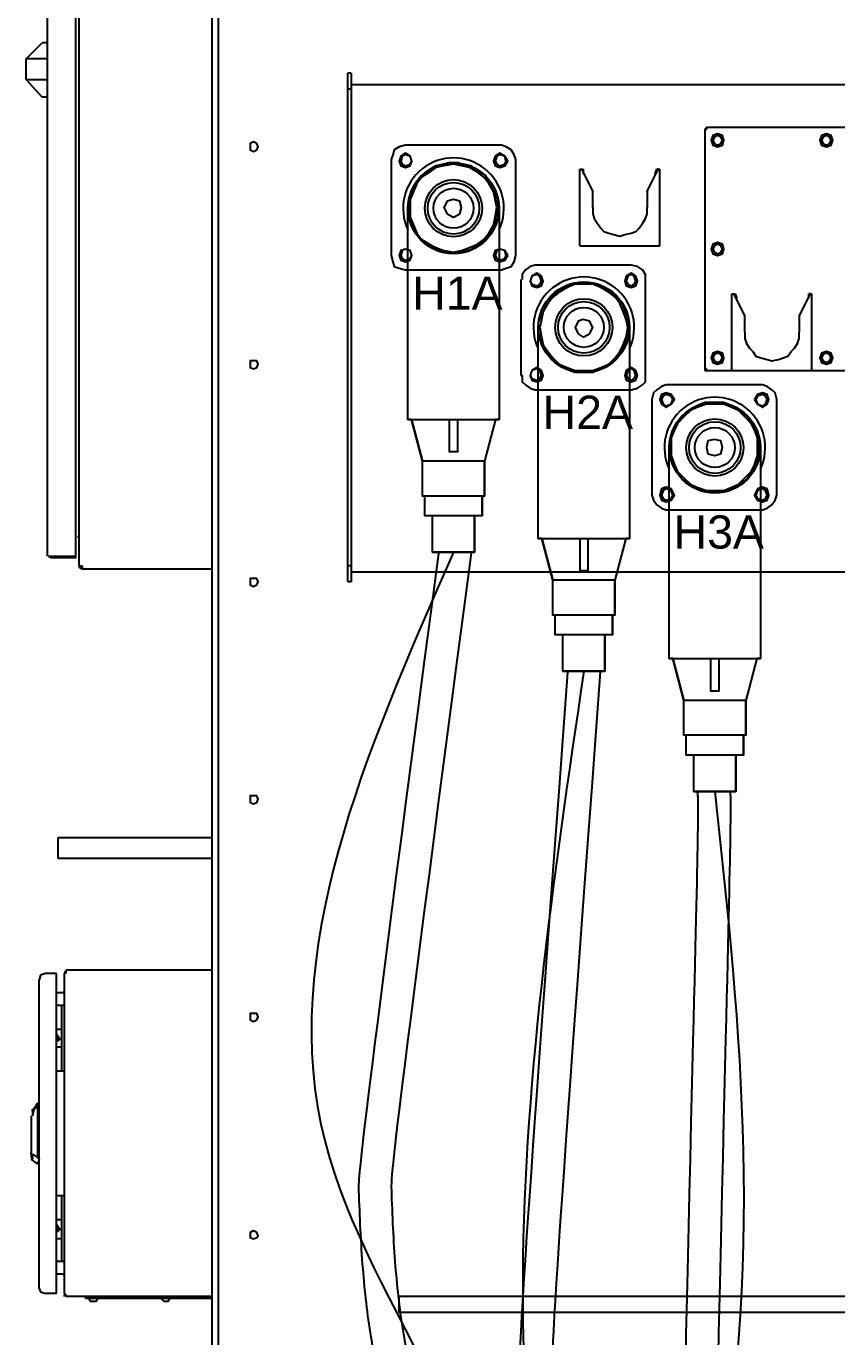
# Model space of a CAD drawing. Header units: feet. Extents: x 0.3 to 98.5, y -18.6 to 31.5.
# Drawn here: x 21.408 to 22.675, y 17.278 to 19.328 of the extents above; entities that cross this region are included whole.
import ezdxf

# ---------------------------------------------------------------- set-up
doc = ezdxf.new("R2010")
doc.units = ezdxf.units.FT
doc.header["$MEASUREMENT"] = 0
for name, color, linetype in [('1', 7, 'Continuous'), ('E-CABL-ACMV', 1, 'AC_CABLE'), ('E-CABL-GND', 3, 'Continuous'), ('E-DETL', 1, 'Continuous'), ('E-EQPM', 253, 'Continuous'), ('E-EQPM-HRDW', 16, 'Continuous'), ('G-ANNO-DIMS', 1, 'Continuous')]:
    doc.layers.add(name, color=color, linetype=linetype)
doc.styles.add('NEI-A', font='arial.ttf')
doc.styles.get("Standard").update_dxf_attribs({"font": 'arial.ttf'})
doc.linetypes.add('AC_CABLE', pattern='A,1,-0.2,["AC",Standard,S=0.1,R=0,X=-0.1,Y=-0.05],-0.2', length=1.4)

# ---------------------------------------------------------------- blocks, each defined once
blk = doc.blocks.new('A$C2E00526A')
at = {"layer": 'E-EQPM', "linetype": 'Continuous'}
for points in [[(6.711, 96.553), (6.711, 0.058)], [(6.942, 96.553), (6.942, 0.058)], [(1.909, 57.735), (1.909, 93.603)], [(0.752, 93.313), (0.752, 58.082)], [(1.793, 58.082), (1.793, 93.313)], [(0, 76.074), (0.578, 76.652)], [(0.752, 76.652), (0.578, 76.652)], [(0, 75.322), (0, 76.074)], [(0.752, 76.074), (0, 76.074)], [(11.744, 75.553), (11.628, 75.553)], [(11.628, 57.157), (11.628, 75.553)], [(11.744, 75.553), (11.744, 57.157)], [(0.578, 74.685), (0, 75.322)], [(0, 75.322), (0.752, 75.322)], [(11.744, 74.975), (11.628, 74.975)], [(11.744, 75.148), (59.124, 75.148)], [(0.752, 74.685), (0.578, 74.685)], [(24.644, 73.586), (24.529, 73.471)], [(24.587, 73.586), (24.587, 73.586), (24.529, 73.528)], [(24.529, 73.528), (24.529, 64.793)], [(37.256, 73.586), (24.587, 73.586)], [(8.388, 72.892), (8.388, 72.892), (8.331, 73.008), (8.215, 73.066), (8.099, 73.008), (8.099, 72.892), (8.099, 72.776), (8.215, 72.719), (8.331, 72.776), (8.388, 72.892)], [(25.223, 73.124), (25.223, 73.124), (25.165, 73.297), (24.992, 73.355), (24.818, 73.297), (24.76, 73.124), (24.818, 72.95), (24.992, 72.892), (25.165, 72.95), (25.223, 73.124)], [(24.934, 72.95), (24.934, 72.95), (24.992, 72.95), (25.107, 73.008), (25.165, 73.124), (25.107, 73.239), (24.992, 73.297), (24.876, 73.239), (24.818, 73.124), (24.818, 73.066)], [(25.165, 73.124), (25.165, 73.124), (25.107, 73.239), (24.992, 73.297), (24.876, 73.239), (24.818, 73.124), (24.876, 73.008), (24.992, 72.95), (25.107, 73.008), (25.165, 73.124)], [(29.157, 73.124), (29.157, 73.124), (29.099, 73.297), (28.925, 73.355), (28.752, 73.297), (28.694, 73.124), (28.752, 72.95), (28.925, 72.892), (29.099, 72.95), (29.157, 73.124)], [(28.868, 72.95), (28.868, 72.95), (28.925, 72.95), (29.041, 73.008), (29.099, 73.124), (29.041, 73.239), (28.925, 73.297), (28.81, 73.239), (28.752, 73.124), (28.752, 73.066)], [(29.099, 73.124), (29.099, 73.124), (29.041, 73.239), (28.925, 73.297), (28.81, 73.239), (28.752, 73.124), (28.81, 73.008), (28.925, 72.95), (29.041, 73.008), (29.099, 73.124)], [(13.711, 72.95), (13.711, 72.95), (13.479, 72.892), (13.306, 72.776), (13.248, 72.603), (13.19, 72.429)], [(13.942, 72.371), (13.942, 72.371), (13.884, 72.545), (13.711, 72.661), (13.537, 72.545), (13.479, 72.371), (13.537, 72.198), (13.711, 72.14), (13.884, 72.198), (13.942, 72.371)], [(13.942, 72.371), (13.942, 72.371), (13.884, 72.545), (13.711, 72.603), (13.595, 72.545), (13.537, 72.371), (13.595, 72.256), (13.711, 72.198), (13.884, 72.256), (13.942, 72.371)], [(17.182, 72.95), (13.711, 72.95)], [(17.413, 72.371), (17.413, 72.371), (17.297, 72.545), (17.124, 72.661), (16.95, 72.545), (16.892, 72.371), (16.95, 72.198), (17.124, 72.14), (17.297, 72.198), (17.413, 72.371)], [(17.355, 72.371), (17.355, 72.371), (17.297, 72.545), (17.124, 72.603), (17.008, 72.545), (16.95, 72.371), (17.008, 72.256), (17.124, 72.198), (17.297, 72.256), (17.355, 72.371)], [(17.702, 72.429), (17.702, 72.429), (17.645, 72.603), (17.529, 72.776), (17.355, 72.892), (17.182, 72.95)], [(13.19, 72.429), (13.19, 68.958)], [(17.066, 70.694), (17.066, 70.694), (17.066, 70.867), (17.008, 70.983), (16.95, 71.33), (16.777, 71.562), (16.603, 71.851), (16.314, 72.024), (16.083, 72.198), (15.735, 72.256), (15.62, 72.314), (15.446, 72.314), (15.273, 72.314), (15.099, 72.256), (14.81, 72.198), (14.521, 72.024), (14.289, 71.851), (14.058, 71.562), (13.942, 71.33), (13.826, 70.983), (13.826, 70.867), (13.826, 70.694), (13.826, 70.52), (13.826, 70.347), (13.942, 70.057), (14.058, 69.768), (14.289, 69.537), (14.521, 69.305), (14.81, 69.19), (15.099, 69.074), (15.273, 69.074), (15.446, 69.074), (15.62, 69.074), (15.735, 69.074), (16.083, 69.19), (16.314, 69.305), (16.603, 69.537), (16.777, 69.768), (16.95, 70.057), (17.008, 70.347), (17.066, 70.52), (17.066, 70.694)], [(17.008, 70.694), (17.008, 70.694), (16.95, 70.983), (16.892, 71.272), (16.719, 71.562), (16.545, 71.793), (16.314, 71.966), (16.025, 72.14), (15.735, 72.198), (15.446, 72.256), (15.099, 72.198), (14.81, 72.14), (14.578, 71.966), (14.289, 71.793), (14.116, 71.562), (14, 71.272), (13.884, 70.983), (13.884, 70.694), (13.884, 70.347), (14, 70.057), (14.116, 69.768), (14.289, 69.537), (14.578, 69.363), (14.81, 69.247), (15.099, 69.132), (15.446, 69.074), (15.735, 69.132), (16.025, 69.247), (16.314, 69.363), (16.545, 69.537), (16.719, 69.768), (16.892, 70.057), (16.95, 70.347), (17.008, 70.694)], [(17.702, 68.958), (17.702, 72.429)], [(20.016, 69.305), (20.016, 72.082)], [(20.016, 72.082), (20.074, 72.082)], [(20.074, 72.082), (20.132, 72.082)], [(20.074, 72.082), (20.479, 71.272)], [(20.132, 72.082), (20.132, 71.909)], [(22.446, 71.272), (22.851, 72.082)], [(22.735, 71.909), (22.793, 72.082)], [(22.851, 72.082), (22.793, 72.082)], [(22.851, 72.082), (22.909, 72.082)], [(22.909, 69.305), (22.909, 72.082)], [(20.479, 70.694), (20.479, 71.272)], [(22.446, 71.272), (22.446, 70.694)], [(15.735, 70.694), (15.735, 70.694), (15.678, 70.925), (15.446, 70.983), (15.215, 70.925), (15.099, 70.694), (15.215, 70.462), (15.446, 70.347), (15.678, 70.462), (15.735, 70.694)], [(20.479, 70.694), (20.479, 70.694), (20.479, 70.462), (20.537, 70.289), (20.653, 70.115), (20.768, 69.942), (20.884, 69.826), (21.058, 69.768), (21.231, 69.71), (21.463, 69.652), (21.636, 69.71), (21.868, 69.768), (22.041, 69.826), (22.157, 69.942), (22.273, 70.115), (22.388, 70.289), (22.446, 70.462), (22.446, 70.694)], [(20.016, 69.305), (22.909, 69.305)], [(25.223, 69.19), (25.223, 69.19), (25.165, 69.363), (24.992, 69.421), (24.818, 69.363), (24.76, 69.19), (24.818, 69.016), (24.992, 68.958), (25.165, 69.016), (25.223, 69.19)], [(24.934, 69.016), (24.934, 69.016), (24.992, 68.958), (25.107, 69.016), (25.165, 69.19), (25.107, 69.305), (24.992, 69.363), (24.876, 69.305), (24.818, 69.19), (24.818, 69.132)], [(25.165, 69.19), (25.165, 69.19), (25.107, 69.305), (24.992, 69.363), (24.876, 69.305), (24.818, 69.19), (24.876, 69.074), (24.992, 69.016), (25.107, 69.074), (25.165, 69.19)], [(13.19, 68.958), (13.19, 68.958), (13.248, 68.727), (13.306, 68.553), (13.479, 68.495), (13.711, 68.438)], [(13.942, 68.958), (13.942, 68.958), (13.884, 69.132), (13.711, 69.19), (13.537, 69.132), (13.479, 68.958), (13.537, 68.785), (13.711, 68.727), (13.884, 68.785), (13.942, 68.958)], [(13.942, 68.958), (13.942, 68.958), (13.884, 69.132), (13.711, 69.19), (13.595, 69.132), (13.537, 68.958), (13.595, 68.843), (13.711, 68.785), (13.884, 68.843), (13.942, 68.958)], [(17.413, 68.958), (17.413, 68.958), (17.297, 69.132), (17.124, 69.19), (16.95, 69.132), (16.892, 68.958), (16.95, 68.785), (17.124, 68.727), (17.297, 68.785), (17.413, 68.958)], [(17.355, 68.958), (17.355, 68.958), (17.297, 69.132), (17.124, 69.19), (17.008, 69.132), (16.95, 68.958), (17.008, 68.843), (17.124, 68.785), (17.297, 68.843), (17.355, 68.958)], [(17.182, 68.438), (17.182, 68.438), (17.355, 68.495), (17.529, 68.553), (17.645, 68.727), (17.702, 68.958)], [(13.711, 68.438), (17.182, 68.438)], [(18.397, 68.611), (18.397, 68.611), (18.223, 68.553), (18.049, 68.438), (17.934, 68.264), (17.934, 68.09)], [(18.686, 68.033), (18.686, 68.033), (18.628, 68.206), (18.454, 68.322), (18.281, 68.206), (18.223, 68.033), (18.281, 67.859), (18.454, 67.801), (18.628, 67.859), (18.686, 68.033)], [(21.868, 68.611), (18.397, 68.611)], [(22.099, 68.033), (22.099, 68.033), (22.041, 68.206), (21.868, 68.322), (21.694, 68.206), (21.636, 68.033), (21.694, 67.859), (21.868, 67.801), (22.041, 67.859), (22.099, 68.033)], [(22.388, 68.09), (22.388, 68.09), (22.388, 68.264), (22.273, 68.438), (22.099, 68.553), (21.868, 68.611)], [(17.876, 68.09), (17.876, 64.619)], [(18.628, 68.033), (18.628, 68.033), (18.57, 68.206), (18.454, 68.264), (18.281, 68.206), (18.223, 68.033), (18.281, 67.917), (18.454, 67.859), (18.57, 67.917), (18.628, 68.033)], [(21.752, 66.355), (21.752, 66.355), (21.752, 66.529), (21.752, 66.702), (21.636, 66.991), (21.521, 67.281), (21.289, 67.512), (21.058, 67.686), (20.768, 67.859), (20.479, 67.917), (20.306, 67.975), (20.132, 67.975), (20.016, 67.975), (19.843, 67.917), (19.496, 67.859), (19.264, 67.686), (19.033, 67.512), (18.802, 67.281), (18.628, 66.991), (18.57, 66.702), (18.512, 66.529), (18.512, 66.355), (18.512, 66.181), (18.57, 66.008), (18.628, 65.719), (18.802, 65.429), (19.033, 65.198), (19.264, 65.024), (19.496, 64.851), (19.843, 64.735), (20.016, 64.735), (20.132, 64.735), (20.306, 64.735), (20.479, 64.735), (20.768, 64.851), (21.058, 65.024), (21.289, 65.198), (21.521, 65.429), (21.636, 65.719), (21.752, 66.008), (21.752, 66.181), (21.752, 66.355)], [(21.752, 66.355), (21.752, 66.355), (21.694, 66.644), (21.578, 66.933), (21.463, 67.223), (21.289, 67.454), (21.058, 67.628), (20.768, 67.801), (20.479, 67.917), (20.132, 67.917), (19.843, 67.917), (19.554, 67.801), (19.264, 67.628), (19.033, 67.454), (18.859, 67.223), (18.686, 66.933), (18.628, 66.644), (18.57, 66.355), (18.628, 66.008), (18.686, 65.719), (18.859, 65.487), (19.033, 65.256), (19.264, 65.024), (19.554, 64.909), (19.843, 64.793), (20.132, 64.793), (20.479, 64.793), (20.768, 64.909), (21.058, 65.024), (21.289, 65.256), (21.463, 65.487), (21.578, 65.719), (21.694, 66.008), (21.752, 66.355)], [(22.041, 68.033), (22.041, 68.033), (21.983, 68.206), (21.868, 68.264), (21.752, 68.206), (21.694, 68.033), (21.752, 67.917), (21.868, 67.859), (21.983, 67.917), (22.041, 68.033)], [(22.388, 64.619), (22.388, 68.09)], [(25.512, 64.793), (25.512, 67.57)], [(25.512, 67.57), (25.57, 67.57)], [(25.57, 67.57), (25.628, 67.57)], [(25.57, 67.57), (25.975, 66.76)], [(25.628, 67.57), (25.686, 67.396)], [(27.942, 66.76), (28.347, 67.57)], [(28.289, 67.396), (28.289, 67.57)], [(28.347, 67.57), (28.289, 67.57)], [(28.347, 67.57), (28.405, 67.57)], [(28.405, 64.793), (28.405, 67.57)], [(20.479, 66.355), (20.479, 66.355), (20.363, 66.586), (20.132, 66.644), (19.959, 66.586), (19.843, 66.355), (19.959, 66.124), (20.132, 66.008), (20.363, 66.124), (20.479, 66.355)], [(25.975, 66.181), (25.975, 66.76)], [(27.942, 66.76), (27.942, 66.181)], [(25.975, 66.181), (25.975, 66.181), (25.975, 65.95), (26.033, 65.776), (26.149, 65.603), (26.264, 65.487), (26.38, 65.314), (26.554, 65.256), (26.785, 65.198), (26.958, 65.14), (27.19, 65.198), (27.363, 65.256), (27.537, 65.314), (27.653, 65.487), (27.768, 65.603), (27.884, 65.776), (27.942, 65.95), (27.942, 66.181)], [(25.223, 65.256), (25.223, 65.256), (25.165, 65.429), (24.992, 65.487), (24.818, 65.429), (24.76, 65.256), (24.818, 65.082), (24.992, 65.024), (25.165, 65.082), (25.223, 65.256)], [(24.934, 65.082), (24.934, 65.082), (24.992, 65.024), (25.107, 65.082), (25.165, 65.256), (25.107, 65.371), (24.992, 65.429), (24.876, 65.371), (24.818, 65.256), (24.818, 65.198)], [(25.165, 65.256), (25.165, 65.256), (25.107, 65.371), (24.992, 65.429), (24.876, 65.371), (24.818, 65.256), (24.876, 65.14), (24.992, 65.082), (25.107, 65.14), (25.165, 65.256)], [(29.157, 65.256), (29.157, 65.256), (29.099, 65.429), (28.925, 65.487), (28.752, 65.429), (28.694, 65.256), (28.752, 65.082), (28.925, 65.024), (29.099, 65.082), (29.157, 65.256)], [(28.868, 65.082), (28.868, 65.082), (28.925, 65.024), (29.041, 65.082), (29.099, 65.256), (29.041, 65.371), (28.925, 65.429), (28.81, 65.371), (28.752, 65.256), (28.752, 65.198)], [(29.099, 65.256), (29.099, 65.256), (29.041, 65.371), (28.925, 65.429), (28.81, 65.371), (28.752, 65.256), (28.81, 65.14), (28.925, 65.082), (29.041, 65.14), (29.099, 65.256)], [(8.388, 65.024), (8.388, 65.024), (8.331, 65.14), (8.215, 65.14), (8.099, 65.14), (8.099, 65.024), (8.099, 64.909), (8.215, 64.851), (8.331, 64.909), (8.388, 65.024)], [(17.876, 64.619), (17.934, 64.619), (17.934, 64.388), (18.049, 64.272), (18.223, 64.157), (18.397, 64.099)], [(18.686, 64.619), (18.686, 64.619), (18.628, 64.793), (18.454, 64.909), (18.281, 64.793), (18.223, 64.619), (18.281, 64.446), (18.454, 64.388), (18.628, 64.446), (18.686, 64.619)], [(18.628, 64.619), (18.628, 64.619), (18.57, 64.793), (18.454, 64.851), (18.281, 64.793), (18.223, 64.619), (18.281, 64.504), (18.454, 64.446), (18.57, 64.504), (18.628, 64.619)], [(22.099, 64.619), (22.099, 64.619), (22.041, 64.793), (21.868, 64.909), (21.694, 64.793), (21.636, 64.619), (21.694, 64.446), (21.868, 64.388), (22.041, 64.446), (22.099, 64.619)], [(22.041, 64.619), (22.041, 64.619), (21.983, 64.793), (21.868, 64.851), (21.752, 64.793), (21.694, 64.619), (21.752, 64.504), (21.868, 64.446), (21.983, 64.504), (22.041, 64.619)], [(21.868, 64.099), (21.868, 64.099), (22.099, 64.157), (22.273, 64.272), (22.388, 64.388), (22.388, 64.619)], [(24.529, 64.909), (24.644, 64.793)], [(24.529, 64.793), (24.529, 64.793), (24.587, 64.793)], [(24.587, 64.793), (25.512, 64.793)], [(25.512, 64.793), (28.405, 64.793)], [(28.405, 64.793), (33.38, 64.793)], [(18.397, 64.099), (21.868, 64.099)], [(23.14, 64.272), (23.14, 64.272), (22.967, 64.214), (22.793, 64.099), (22.678, 63.983), (22.62, 63.752)], [(26.611, 64.272), (23.14, 64.272)], [(27.132, 63.752), (27.132, 63.752), (27.074, 63.983), (26.958, 64.099), (26.785, 64.214), (26.611, 64.272)], [(22.62, 63.752), (22.62, 60.281)], [(23.43, 63.752), (23.43, 63.752), (23.314, 63.925), (23.14, 63.983), (22.967, 63.925), (22.909, 63.752), (22.967, 63.578), (23.14, 63.462), (23.314, 63.578), (23.43, 63.752)], [(23.372, 63.752), (23.372, 63.752), (23.314, 63.867), (23.14, 63.925), (23.025, 63.867), (22.967, 63.752), (23.025, 63.578), (23.14, 63.52), (23.314, 63.578), (23.372, 63.752)], [(26.496, 62.016), (26.496, 62.016), (26.496, 62.19), (26.496, 62.363), (26.38, 62.652), (26.206, 62.942), (26.033, 63.173), (25.801, 63.347), (25.512, 63.52), (25.223, 63.636), (25.049, 63.636), (24.876, 63.636), (24.702, 63.636), (24.529, 63.636), (24.24, 63.52), (23.95, 63.347), (23.719, 63.173), (23.545, 62.942), (23.372, 62.652), (23.314, 62.363), (23.256, 62.19), (23.256, 62.016), (23.256, 61.843), (23.314, 61.669), (23.372, 61.38), (23.545, 61.091), (23.719, 60.859), (23.95, 60.686), (24.24, 60.512), (24.529, 60.454), (24.702, 60.396), (24.876, 60.396), (25.049, 60.396), (25.223, 60.454), (25.512, 60.512), (25.801, 60.686), (26.033, 60.859), (26.206, 61.091), (26.38, 61.38), (26.496, 61.669), (26.496, 61.843), (26.496, 62.016)], [(26.438, 62.016), (26.438, 62.016), (26.438, 62.363), (26.322, 62.652), (26.206, 62.884), (25.975, 63.115), (25.744, 63.347), (25.512, 63.462), (25.223, 63.578), (24.876, 63.578), (24.587, 63.578), (24.24, 63.462), (24.008, 63.347), (23.777, 63.115), (23.545, 62.884), (23.43, 62.652), (23.314, 62.363), (23.314, 62.016), (23.314, 61.727), (23.43, 61.38), (23.545, 61.148), (23.777, 60.917), (24.008, 60.686), (24.24, 60.57), (24.587, 60.454), (24.876, 60.454), (25.223, 60.454), (25.512, 60.57), (25.744, 60.686), (25.975, 60.917), (26.206, 61.148), (26.322, 61.38), (26.438, 61.727), (26.438, 62.016)], [(26.843, 63.752), (26.843, 63.752), (26.785, 63.925), (26.611, 63.983), (26.438, 63.925), (26.322, 63.752), (26.438, 63.578), (26.611, 63.462), (26.785, 63.578), (26.843, 63.752)], [(26.785, 63.752), (26.785, 63.752), (26.727, 63.867), (26.611, 63.925), (26.438, 63.867), (26.38, 63.752), (26.438, 63.578), (26.611, 63.52), (26.727, 63.578), (26.785, 63.752)], [(27.132, 60.281), (27.132, 63.752)], [(25.165, 62.016), (25.165, 62.016), (25.107, 62.248), (24.876, 62.305), (24.644, 62.248), (24.587, 62.016), (24.644, 61.785), (24.876, 61.727), (25.107, 61.785), (25.165, 62.016)], [(22.793, 62.016), (22.793, 62.016)], [(26.958, 62.016), (26.958, 62.016)], [(22.62, 60.281), (22.62, 60.281), (22.678, 60.107), (22.793, 59.934), (22.967, 59.818), (23.14, 59.76)], [(23.43, 60.281), (23.43, 60.281), (23.314, 60.512), (23.14, 60.57), (22.967, 60.512), (22.909, 60.281), (22.967, 60.107), (23.14, 60.049), (23.314, 60.107), (23.43, 60.281)], [(23.372, 60.281), (23.372, 60.281), (23.314, 60.454), (23.14, 60.512), (23.025, 60.454), (22.967, 60.281), (23.025, 60.165), (23.14, 60.107), (23.314, 60.165), (23.372, 60.281)], [(26.843, 60.281), (26.843, 60.281), (26.785, 60.512), (26.611, 60.57), (26.438, 60.512), (26.322, 60.281), (26.438, 60.107), (26.611, 60.049), (26.785, 60.107), (26.843, 60.281)], [(26.785, 60.281), (26.785, 60.281), (26.727, 60.454), (26.611, 60.512), (26.438, 60.454), (26.38, 60.281), (26.438, 60.165), (26.611, 60.107), (26.727, 60.165), (26.785, 60.281)], [(26.611, 59.76), (26.611, 59.76), (26.785, 59.818), (26.958, 59.934), (27.074, 60.107), (27.132, 60.281)], [(23.14, 59.76), (26.611, 59.76)], [(1.793, 58.776), (1.793, 58.776)], [(1.793, 58.719), (1.793, 58.719)], [(1.851, 58.776), (1.851, 58.776)], [(1.909, 58.776), (1.909, 58.776), (1.851, 58.776)], [(1.851, 58.719), (1.851, 58.719), (1.851, 58.719)], [(0.81, 58.082), (1.793, 58.082)], [(0.81, 58.082), (0.81, 58.082), (0.926, 58.024)], [(0.926, 58.024), (0.926, 58.082)], [(1.793, 58.024), (0.926, 58.024)], [(1.793, 58.024), (1.793, 58.082)], [(1.909, 57.735), (2.025, 57.735)], [(1.909, 57.735), (1.909, 57.735), (1.909, 57.677), (2.025, 57.619)], [(1.967, 57.735), (1.967, 57.735), (2.025, 57.677)], [(2.025, 57.735), (2.025, 57.619)], [(2.025, 57.619), (6.711, 57.619)], [(11.744, 57.735), (11.628, 57.735)], [(59.124, 57.504), (11.744, 57.504)], [(8.388, 57.157), (8.388, 57.157), (8.331, 57.272), (8.215, 57.272), (8.099, 57.272), (8.099, 57.157), (8.099, 57.041), (8.215, 56.983), (8.331, 57.041), (8.388, 57.157)], [(11.744, 57.157), (11.628, 57.157)], [(8.388, 49.289), (8.388, 49.289), (8.331, 49.405), (8.215, 49.405), (8.099, 49.405), (8.099, 49.289), (8.099, 49.173), (8.215, 49.115), (8.331, 49.173), (8.388, 49.289)], [(1.157, 47.148), (1.157, 47.901)], [(1.157, 47.901), (6.711, 47.901)], [(6.711, 47.148), (1.157, 47.148)], [(0.694, 42.983), (0.694, 42.983), (0.521, 42.925), (0.463, 42.752)], [(0.463, 31.587), (0.463, 42.752)], [(1.099, 42.983), (0.694, 42.983)], [(1.099, 31.413), (1.099, 42.983)], [(1.446, 43.099), (1.446, 43.099), (1.388, 42.983)], [(1.446, 43.041), (1.446, 43.041), (1.446, 43.041), (1.446, 43.041), (1.446, 43.041), (1.388, 43.041), (1.388, 43.041), (1.388, 43.041), (1.388, 43.041), (1.388, 43.041), (1.388, 43.041)], [(1.388, 31.413), (1.388, 42.983)], [(6.711, 43.099), (1.446, 43.099)], [(1.446, 42.983), (1.446, 42.983), (1.446, 42.983), (1.446, 42.983), (1.446, 42.983), (1.446, 42.983), (1.446, 42.983), (1.446, 42.983), (1.446, 43.041), (1.446, 43.041), (1.446, 43.041), (1.446, 43.041)], [(1.331, 42.289), (1.099, 42.289)], [(1.331, 42.289), (1.331, 42.289), (1.388, 42.347)], [(1.331, 41.826), (1.099, 41.826)], [(1.273, 41.826), (1.273, 39.454)], [(8.388, 41.421), (8.388, 41.421), (8.331, 41.537), (8.215, 41.537), (8.099, 41.537), (8.099, 41.421), (8.099, 41.306), (8.215, 41.248), (8.331, 41.306), (8.388, 41.421)], [(1.273, 40.958), (1.099, 40.958)], [(1.099, 40.496), (1.099, 40.496), (1.215, 40.611), (1.099, 40.785)], [(1.099, 40.553), (1.099, 40.553), (1.157, 40.611), (1.099, 40.727)], [(1.099, 40.553), (1.099, 40.553), (1.157, 40.611), (1.099, 40.727)], [(1.273, 40.322), (1.099, 40.322)], [(1.331, 39.454), (1.099, 39.454)], [(0.289, 38.124), (0.289, 38.124), (0.231, 37.834)], [(0.231, 38.008), (0.231, 38.008), (0.231, 38.008), (0.231, 38.066), (0.289, 38.066), (0.289, 38.066), (0.289, 38.066), (0.289, 38.066), (0.289, 38.066), (0.289, 38.066), (0.289, 38.066)], [(0.231, 38.008), (0.231, 38.008), (0.231, 38.008), (0.231, 37.95), (0.231, 37.95), (0.231, 37.95), (0.231, 37.95), (0.231, 37.892), (0.231, 37.892), (0.231, 37.892), (0.231, 37.834)], [(0.405, 38.239), (0.289, 38.124)], [(0.405, 38.182), (0.289, 38.066)], [(0.347, 38.182), (0.405, 38.297)], [(0.405, 38.297), (0.463, 38.239)], [(0.463, 38.297), (0.405, 38.297)], [(0.405, 38.182), (0.463, 38.239)], [(0.463, 38.239), (0.405, 38.239)], [(0.405, 38.182), (0.405, 36.33)], [(0.463, 38.239), (0.463, 38.239)], [(0.174, 37.834), (0.174, 36.33)], [(0.174, 36.446), (0.174, 36.446), (0.174, 36.504), (0.174, 36.504), (0.174, 36.504), (0.174, 36.504), (0.174, 36.504), (0.174, 36.504), (0.174, 36.504), (0.174, 36.504), (0.174, 36.504), (0.174, 36.504)], [(0.231, 36.272), (0.231, 36.388), (0.174, 36.446)], [(0.174, 36.33), (0.231, 36.33)], [(0.405, 36.099), (0.174, 36.272)], [(0.231, 36.446), (0.405, 36.33)], [(0.231, 36.33), (0.231, 36.272)], [(0.463, 36.272), (0.405, 36.33)], [(0.463, 36.272), (0.405, 36.099)], [(0.463, 36.099), (0.405, 36.099)], [(1.331, 34.942), (1.099, 34.942)], [(1.273, 34.942), (1.273, 32.57)], [(1.273, 34.074), (1.099, 34.074)], [(1.099, 33.611), (1.099, 33.611), (1.215, 33.727), (1.099, 33.901)], [(1.099, 33.669), (1.099, 33.669), (1.157, 33.727), (1.099, 33.843)], [(1.099, 33.669), (1.099, 33.669), (1.157, 33.727), (1.099, 33.843)], [(8.388, 33.496), (8.388, 33.496), (8.331, 33.611), (8.215, 33.669), (8.099, 33.611), (8.099, 33.496), (8.099, 33.438), (8.215, 33.38), (8.331, 33.438), (8.388, 33.496)], [(1.273, 33.38), (1.099, 33.38)], [(1.331, 32.57), (1.099, 32.57)], [(1.331, 32.107), (1.099, 32.107)], [(1.388, 32.049), (1.388, 32.049), (1.331, 32.107)], [(0.463, 31.587), (0.463, 31.587), (0.521, 31.471), (0.694, 31.413)], [(1.099, 31.413), (0.694, 31.413)], [(1.388, 31.413), (1.388, 31.413), (1.446, 31.297)], [(1.388, 31.297), (1.388, 31.297), (1.388, 31.297), (1.388, 31.297), (1.388, 31.355), (1.388, 31.355), (1.388, 31.355), (1.446, 31.355), (1.446, 31.355), (1.446, 31.355), (1.446, 31.355)], [(1.446, 31.355), (1.446, 31.355)], [(6.711, 31.297), (1.446, 31.297)], [(2.14, 31.239), (2.14, 31.297)], [(13.479, 30.719), (13.479, 31.297)], [(59.124, 31.297), (13.479, 31.297)], [(2.14, 31.239), (6.711, 31.239)], [(2.198, 31.239), (2.198, 31.239)], [(2.198, 31.239), (2.661, 31.239)], [(2.256, 31.239), (2.256, 31.239), (2.314, 31.124)], [(2.314, 31.124), (2.545, 31.124)], [(2.545, 31.124), (2.545, 31.124), (2.603, 31.239)], [(2.661, 31.239), (2.661, 31.239)], [(4.802, 31.239), (4.802, 31.239)], [(4.802, 31.239), (5.264, 31.239)], [(4.859, 31.239), (4.859, 31.239), (4.975, 31.124)], [(4.975, 31.124), (5.149, 31.124)], [(5.149, 31.124), (5.149, 31.124), (5.207, 31.239)], [(5.264, 31.239), (5.264, 31.239)], [(59.124, 30.719), (13.479, 30.719)]]:
    blk.add_lwpolyline(points, dxfattribs=at)
blk = doc.blocks.new('Transofrmer and inverter elevation view')
at = {"layer": '1', "color": 1}
blk.add_blockref('A$C2E00526A', (-6.711, -0.058), dxfattribs=at)
blk = doc.blocks.new('TERMINATION3')
at = {"layer": 'E-DETL'}
for p, q in [((1.646, -0.007), (1.646, -7.636)), ((-1.646, -7.636), (1.646, -7.636)), ((-1.514, -7.636), (-1.123, -9.15)), ((1.514, -7.636), (1.123, -9.15)), ((1.123, -9.15), (-1.123, -9.15)), ((1.123, -10.41), (1.123, -9.15)), ((1.123, -10.41), (-1.123, -10.41)), ((1.035, -11.123), (1.035, -10.41)), ((1.035, -11.123), (-1.035, -11.123)), ((0.757, -12.442), (0.757, -11.123))]:
    blk.add_line(p, q, dxfattribs=at)
at = {"layer": 'E-DETL', "flags": 128}
blk.add_lwpolyline([(1.646, -0.007), (1.646, -7.636), (1.514, -7.636), (1.123, -9.15), (1.123, -10.41), (1.035, -10.41), (1.035, -11.123), (0.757, -11.123), (0.757, -12.442), (-0.757, -12.442), (-0.757, -11.123), (-1.035, -11.123), (-1.035, -10.41), (-1.123, -10.41), (-1.123, -9.15), (-1.514, -7.636), (-1.646, -7.636), (-1.646, 0)], dxfattribs=at)
at = {"layer": 'E-DETL', "linetype": 'Continuous'}
blk.add_lwpolyline([(-0.139, -7.636), (0.139, -7.636), (0.139, -8.809), (-0.139, -8.809)], close=True, dxfattribs=at)
at = {"layer": 'E-DETL'}
for radius in [1.646, 1.035, 0.933, 0.723]:
    blk.add_circle((0, 0), radius, dxfattribs=at)
blk.add_arc((0, 0), 1.822, 334.5902, 205.411, dxfattribs=at)
at = {"layer": 'E-EQPM'}
blk.add_line((-0.757, -12.442), (0.757, -12.442), dxfattribs=at)

msp = doc.modelspace()

# ---------------------------------------------------------------- linework, layer by layer
at = {"layer": 'E-CABL-ACMV', "linetype": 'Continuous'}
for points, knots in [([(22.05222, 18.50369), (22.05223, 18.50353), (22.05223, 18.50336), (22.05223, 18.5032), (22.05224, 18.50315), (22.05224, 18.50309), (22.05224, 18.50304), (21.9265, 17.54731), (21.92702, 17.52696), (21.92895, 17.46583), (21.93073, 17.42496), (21.93686, 17.34854), (21.94085, 17.31298), (21.95099, 17.25124), (21.95637, 17.22492), (21.96951, 17.17292), (21.97714, 17.1473), (22.0014, 17.07128), (22.01943, 17.02168), (22.04507, 16.93993), (22.05415, 16.90758), (22.06578, 16.85198), (22.06935, 16.82875), (22.07411, 16.78148), (22.07537, 16.75752), (22.07677, 16.68488), (22.07455, 16.63541), (22.07174, 16.58046), (22.07148, 16.5755), (22.07122, 16.57054), (22.07122, 16.57046), (22.07122, 16.57037), (22.07121, 16.57029), (22.07119, 16.56993), (22.07117, 16.56958), (22.07116, 16.56922)], [-0.0149575, -0.0149575, -0.0149575, -0.0149575, -0.0036367, -0.0036367, -0.0036367, 0, 0, 0, 1.3973428, 1.3973428, 4.1920285, 4.1920285, 6.6293606, 6.6293606, 8.4426749, 8.4426749, 10.2559892, 10.2559892, 13.8826178, 13.8826178, 16.2771435, 16.2771435, 17.9963843, 17.9963843, 19.715625, 19.715625, 23.1541065, 23.1541065, 23.4946562, 23.4946562, 23.4946562, 23.5004596, 23.5004596, 23.5004596, 23.5248541, 23.5248541, 23.5248541, 23.5248541]), ([(22.10335, 18.50369), (21.97761, 17.54815), (21.97812, 17.5281), (21.98003, 17.46773), (21.98178, 17.42764), (21.98785, 17.35213), (21.9919, 17.31664), (22.00226, 17.2552), (22.00781, 17.22914), (22.02147, 17.1771), (22.02945, 17.15107), (22.055, 17.07269), (22.07419, 17.02006), (22.09886, 16.93724), (22.10656, 16.90797), (22.11792, 16.85079), (22.12167, 16.82299), (22.12623, 16.76748), (22.12713, 16.73968), (22.12723, 16.66415), (22.12478, 16.61647), (22.12234, 16.56922)], [0.0149578, 0.0149578, 0.0149578, 0.0149578, 1.3990013, 1.3990013, 4.1970038, 4.1970038, 6.730647, 6.730647, 8.6469389, 8.6469389, 10.5632308, 10.5632308, 14.3958145, 14.3958145, 16.4502264, 16.4502264, 18.336369, 18.336369, 20.2225117, 20.2225117, 23.4644604, 23.4644604, 23.4644604, 23.4644604]), ([(22.2543, 18.31806), (22.25431, 18.3178), (22.25432, 18.31754), (22.25433, 18.31728), (22.25433, 18.31726), (22.25433, 18.31725), (22.25433, 18.31723), (22.17827, 17.29646), (22.17917, 17.26872), (22.1816, 17.18558), (22.18285, 17.13029), (22.18321, 17.02124), (22.18237, 16.96749), (22.17735, 16.86135), (22.17301, 16.80896), (22.16183, 16.70381), (22.15509, 16.65115), (22.14707, 16.58998), (22.14597, 16.58163), (22.14487, 16.57327), (22.14487, 16.57325), (22.14487, 16.57322), (22.14486, 16.5732), (22.14469, 16.57187), (22.14451, 16.57055), (22.14434, 16.56922)], [-0.0191181, -0.0191181, -0.0191181, -0.0191181, -0.0010305, -0.0010305, -0.0010305, 0, 0, 0, 1.9233186, 1.9233186, 5.7699558, 5.7699558, 9.5327217, 9.5327217, 13.2266562, 13.2266562, 16.9205907, 16.9205907, 17.5047634, 17.5047634, 17.5047634, 17.5063609, 17.5063609, 17.5063609, 17.5990289, 17.5990289, 17.5990289, 17.5990289]), ([(22.30544, 18.31806), (22.22937, 17.29757), (22.23026, 17.27006), (22.23269, 17.18689), (22.23396, 17.13117), (22.23433, 17.02155), (22.2335, 16.96765), (22.22856, 16.86131), (22.22432, 16.80888), (22.21339, 16.70463), (22.20682, 16.65271), (22.19867, 16.59037), (22.19728, 16.57979), (22.19589, 16.56922)], [0.0191179, 0.0191179, 0.0191179, 0.0191179, 1.9228112, 1.9228112, 5.7684335, 5.7684335, 9.4815655, 9.4815655, 13.0932845, 13.0932845, 16.7050036, 16.7050036, 17.443802, 17.443802, 17.443802, 17.443802]), ([(22.4573, 18.12803), (22.45731, 18.12784), (22.45732, 18.12766), (22.4571, 18.13093), (22.45737, 18.12706), (22.45739, 18.12666), (22.45742, 18.12625), (22.45829, 18.11381), (22.45915, 18.1015), (22.43251, 17.01904), (22.433, 16.9957), (22.42987, 16.95523), (22.42683, 16.93772), (22.41865, 16.91299), (22.41506, 16.90471), (22.40623, 16.88809), (22.40105, 16.87984), (22.37714, 16.84596), (22.35289, 16.8206), (22.31617, 16.77933), (22.30368, 16.76474), (22.28477, 16.73907), (22.27775, 16.72853), (22.26524, 16.70666), (22.25977, 16.69548), (22.24516, 16.66153), (22.23778, 16.63839), (22.22753, 16.60206), (22.22407, 16.58878), (22.22065, 16.57567), (22.22055, 16.57528), (22.22045, 16.57489), (22.22035, 16.57451), (22.21989, 16.57275), (22.21943, 16.57098), (22.21897, 16.56922)], [-0.0391217, -0.0391217, -0.0391217, -0.0391217, -0.0268653, -0.0268653, -0.0268653, 0, 0, 0, 0.8187862, 0.8187862, 2.4563586, 2.4563586, 3.8698265, 3.8698265, 4.6431955, 4.6431955, 5.4165644, 5.4165644, 7.8239759, 7.8239759, 9.0689353, 9.0689353, 9.8692568, 9.8692568, 10.6695783, 10.6695783, 12.2702213, 12.2702213, 13.1976437, 13.1976437, 13.1976437, 13.2249945, 13.2249945, 13.2249945, 13.3496377, 13.3496377, 13.3496377, 13.3496377]), ([(22.50829, 18.13101), (22.50928, 18.1174), (22.51016, 18.10486), (22.48359, 17.0209), (22.48422, 16.99548), (22.48092, 16.95227), (22.47823, 16.93435), (22.46981, 16.90362), (22.46487, 16.89055), (22.45272, 16.86602), (22.44561, 16.85446), (22.41719, 16.81378), (22.39216, 16.78772), (22.35688, 16.74825), (22.34518, 16.73466), (22.32802, 16.71174), (22.32183, 16.70256), (22.31092, 16.68366), (22.30606, 16.67378), (22.29285, 16.64297), (22.28587, 16.62088), (22.27685, 16.58847), (22.27432, 16.57889), (22.27179, 16.56922)], [0, 0, 0, 0, 0.8169468, 0.8169468, 2.4508403, 2.4508403, 3.6210123, 3.6210123, 4.501696, 4.501696, 5.3823796, 5.3823796, 7.7462394, 7.7462394, 9.004627, 9.004627, 9.8430657, 9.8430657, 10.6815043, 10.6815043, 12.3583815, 12.3583815, 13.0453764, 13.0453764, 13.0453764, 13.0453764])]:
    msp.add_open_spline(points, degree=3, knots=knots, dxfattribs=at)
at = {"layer": 'E-CABL-GND'}
for points in [[(22.07593, 18.50502), (21.87514, 17.58258), (22.15831, 16.78699), (22.12234, 16.56922), (23.45265, 16.03574)], [(22.27968, 18.31875), (22.18408, 17.34074), (22.21033, 16.67769), (22.22997, 16.38421), (23.45265, 16.01601)], [(22.48444, 18.13073), (22.47908, 16.96671), (22.39528, 16.29247), (23.45294, 16.02519)]]:
    msp.add_spline(points, degree=3, dxfattribs=at)

# ---------------------------------------------------------------- block references
at = {"layer": 'E-DETL', "xscale": 0.04323996850308884, "yscale": 0.04323996850308884, "zscale": 0.04323996850308884}
for p in [(22.07593, 19.04299), (22.27968, 18.85672), (22.48444, 18.6687)]:
    msp.add_blockref('TERMINATION3', p, dxfattribs=at)
at = {"layer": 'G-ANNO-DIMS', "xscale": 0.04323996850308884, "yscale": 0.04323996850308884, "zscale": 0.04323996850308884}
msp.add_blockref('Transofrmer and inverter elevation view', (21.69821, 15.98995), dxfattribs=at)

# ---------------------------------------------------------------- texts
at = {"layer": 'E-EQPM-HRDW', "char_height": 0.051939, "width": 0.1417752, "attachment_point": 7, "style": 'NEI-A'}
for s, insert in [('H1A', (22.01153, 18.88424)), ('H2A', (22.21528, 18.69797)), ('H3A', (22.42004, 18.50994))]:
    msp.add_mtext(s, dxfattribs=dict(at, insert=insert))

doc.saveas('drawing.dxf')
